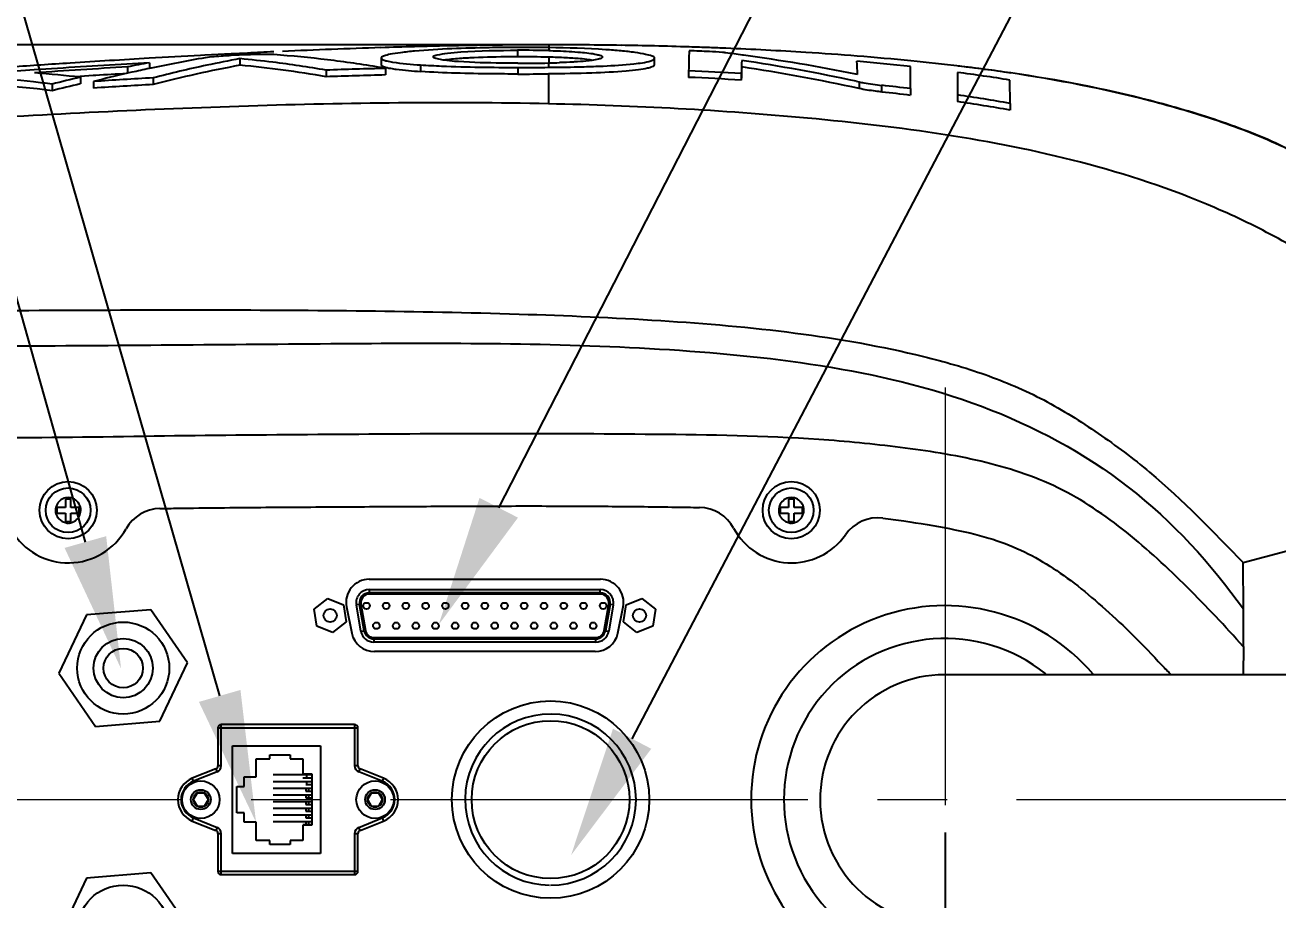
# Model space of a CAD drawing. Header units: millimetres. Extents: x 4061 to 8240, y 107 to 1541.
# Drawn here: x 6766.3 to 6823.4, y 665.3 to 705.2 of the extents above; entities that cross this region are included whole.
import ezdxf
from ezdxf import colors
from ezdxf.entities.mleader import LeaderData, LeaderLine
from ezdxf.math import Vec2, Vec3

# ---------------------------------------------------------------- set-up
doc = ezdxf.new("R2010")
doc.units = ezdxf.units.MM
doc.linetypes.add('CENTER2', pattern=[28.575, 19.05, -3.175, 3.175, -3.175])
doc.layers.add('中心线层', color=7, linetype='CENTER2', lineweight=0)
doc.layers.add('轮廓实线层', color=7, linetype='Continuous', lineweight=30)
doc.styles.add('思源黑', font='SourceHanSansCN-Normal.ttf')
doc.dimstyles.new('尺寸标注_3_10比例', dxfattribs={"dimtxt": 7, "dimasz": 6, "dimexe": 2, "dimexo": 1.5, "dimgap": 1, "dimtad": 1, "dimdec": 1, "dimlfac": 3.333333, "dimdsep": 46, "dimtxsty": '思源黑', "dimcen": 0.09, "dimadec": 0, "dimazin": 0, "dimtp": 0.01, "dimtm": 0.01, "dimtfac": 1, "dimtdec": 1, "dimtofl": 0, "dimtmove": 0, "dimatfit": 3, "dimfxl": 0, "dimtolj": 1, "dimarcsym": 0})

# ---------------------------------------------------------------- blocks, each defined once
blk = doc.blocks.new('*D1403')
at = {"layer": 'Defpoints', "color": 0}
for p in [(6673.255, 669.869), (6808.255, 669.869), (6808.255, 583.463)]:
    blk.add_point(p, dxfattribs=at)
at = {"layer": '轮廓实线层', "color": 0, "lineweight": -2}
for p, q in [((6673.255, 668.369), (6673.255, 581.463)), ((6808.255, 668.369), (6808.255, 581.463)), ((6679.255, 583.463), (6802.255, 583.463))]:
    blk.add_line(p, q, dxfattribs=at)
at = {"layer": '轮廓实线层', "color": 0}
for points in [[(6679.255, 584.463), (6679.255, 582.463), (6673.255, 583.463)], [(6802.255, 582.463), (6802.255, 584.463), (6808.255, 583.463)]]:
    blk.add_solid(points, dxfattribs=at)
at = {"layer": '轮廓实线层', "color": 0, "insert": (6740.755, 588.089), "char_height": 7, "attachment_point": 5, "style": '思源黑'}
blk.add_mtext('\\A1;450', dxfattribs=at)
blk = doc.blocks.new('*D1406')
at = {"layer": 'Defpoints', "color": 0}
for p in [(6808.255, 669.869), (6973.255, 669.869), (6973.255, 583.587)]:
    blk.add_point(p, dxfattribs=at)
at = {"layer": '轮廓实线层', "color": 0, "lineweight": -2}
for p, q in [((6808.255, 668.369), (6808.255, 581.587)), ((6973.255, 668.369), (6973.255, 581.587)), ((6814.255, 583.587), (6967.255, 583.587))]:
    blk.add_line(p, q, dxfattribs=at)
at = {"layer": '轮廓实线层', "color": 0}
for points in [[(6814.255, 584.587), (6814.255, 582.587), (6808.255, 583.587)], [(6967.255, 582.587), (6967.255, 584.587), (6973.255, 583.587)]]:
    blk.add_solid(points, dxfattribs=at)
at = {"layer": '轮廓实线层', "color": 0, "insert": (6890.755, 588.213), "char_height": 7, "attachment_point": 5, "style": '思源黑'}
blk.add_mtext('\\A1;\\A1;750', dxfattribs=at)
blk = doc.blocks.new('*D1413')
at = {"layer": 'Defpoints', "color": 0}
for p in [(6790.176, 704.306), (6595.76, 635.432), (6790.175, 635.432)]:
    blk.add_point(p, dxfattribs=at)
at = {"layer": '轮廓实线层', "color": 0, "lineweight": -2}
for p, q in [((6788.676, 704.306), (6593.76, 704.306)), ((6595.76, 698.306), (6595.76, 641.432)), ((6788.675, 635.432), (6593.76, 635.432))]:
    blk.add_line(p, q, dxfattribs=at)
at = {"layer": '轮廓实线层', "color": 0}
for points in [[(6596.76, 698.306), (6594.76, 698.306), (6595.76, 704.306)], [(6594.76, 641.432), (6596.76, 641.432), (6595.76, 635.432)]]:
    blk.add_solid(points, dxfattribs=at)
at = {"layer": '轮廓实线层', "color": 0, "insert": (6591.133, 669.869), "char_height": 7, "attachment_point": 5, "rotation": 90, "style": '思源黑'}
blk.add_mtext('\\A1;229.6', dxfattribs=at)

msp = doc.modelspace()

# ---------------------------------------------------------------- linework, layer by layer
for p, q in [((6774.483, 703.828), (6774.287, 703.818)), ((6775.681, 703.889), (6774.483, 703.828)), ((6776.427, 703.926), (6775.681, 703.889)), ((6776.432, 703.845), (6775.686, 703.809)), ((6788.747, 704.298), (6788.629, 704.297)), ((6788.752, 704.053), (6788.752, 703.753)), ((6790.176, 704.306), (6790.023, 704.305)), ((6790.174, 704.175), (6790.173, 704.038)), ((6790.176, 704.303), (6790.175, 704.175)), ((6799.055, 703.829), (6799.013, 703.835)), ((6771.946, 703.485), (6770.922, 703.426)), ((6770.948, 703.294), (6770.948, 702.993)), ((6772.001, 703.234), (6771.94, 703.221)), ((6771.946, 703.485), (6771.946, 703.217)), ((6772.022, 703.239), (6772.001, 703.234)), ((6776.078, 703.67), (6776.078, 703.369)), ((6782.509, 703.264), (6782.463, 703.272)), ((6782.73, 703.227), (6782.509, 703.264)), ((6782.53, 703.703), (6782.528, 703.691)), ((6782.528, 703.691), (6782.528, 703.39)), ((6782.53, 703.707), (6782.53, 703.703)), ((6782.53, 703.402), (6782.531, 703.406)), ((6784.324, 703.384), (6784.324, 703.083)), ((6784.907, 703.743), (6784.909, 703.755)), ((6788.763, 703.271), (6788.763, 702.97)), ((6790.171, 703.737), (6790.167, 703.275)), ((6792.62, 703.751), (6792.623, 703.737)), ((6792.638, 703.334), (6792.662, 703.335)), ((6794.998, 703.686), (6794.998, 703.695)), ((6794.998, 703.385), (6795, 703.695)), ((6794.998, 703.394), (6794.998, 703.385)), ((6806.686, 702.302), (6806.674, 703.305)), ((6766.693, 703.155), (6765.686, 703.085)), ((6766.727, 703.019), (6766.702, 703.021)), ((6768.794, 702.859), (6768.576, 702.845)), ((6769.384, 702.897), (6768.794, 702.859)), ((6768.797, 702.821), (6768.797, 702.519)), ((6769.502, 702.904), (6769.384, 702.897)), ((6771.015, 703.018), (6770.947, 703.002)), ((6771.15, 703.048), (6771.015, 703.018)), ((6772.115, 702.792), (6772.115, 702.491)), ((6780.016, 703.146), (6780.016, 702.845)), ((6782.73, 703.227), (6782.73, 702.926)), ((6790.165, 702.974), (6790.159, 701.61)), ((6796.556, 703.12), (6796.556, 702.818)), ((6798.959, 702.992), (6798.959, 702.69)), ((6804.266, 702.946), (6804.179, 702.964)), ((6808.821, 703.045), (6808.821, 701.711)), ((6811.225, 701.627), (6811.212, 702.695)), ((6767.509, 702.508), (6767.509, 702.206)), ((6769.402, 702.629), (6769.402, 702.327)), ((6804.202, 702.639), (6804.335, 702.61)), ((6804.335, 702.61), (6804.335, 702.307)), ((6805.376, 702.15), (6805.376, 702.453)), ((6806.686, 702.302), (6806.686, 701.998)), ((6811.225, 701.627), (6811.225, 701.321)), ((6834.178, 683.969), (6821.868, 680.669)), ((6768.113, 683.579), (6768.113, 683.196)), ((6768.368, 683.579), (6768.113, 683.579)), ((6768.368, 683.196), (6768.368, 683.579)), ((6801.113, 683.579), (6801.113, 683.196)), ((6801.368, 683.579), (6801.113, 683.579)), ((6801.368, 683.196), (6801.368, 683.579)), ((6767.73, 683.196), (6767.73, 682.941)), ((6768.113, 683.196), (6767.73, 683.196)), ((6767.73, 682.941), (6768.113, 682.941)), ((6768.113, 682.941), (6768.113, 682.559)), ((6768.75, 683.196), (6768.368, 683.196)), ((6768.368, 682.559), (6768.368, 682.941)), ((6768.368, 682.941), (6768.75, 682.941)), ((6768.75, 682.941), (6768.75, 683.196)), ((6800.73, 683.196), (6800.73, 682.941)), ((6801.113, 683.196), (6800.73, 683.196)), ((6800.73, 682.941), (6801.113, 682.941)), ((6801.113, 682.941), (6801.113, 682.559)), ((6801.75, 683.196), (6801.368, 683.196)), ((6801.368, 682.559), (6801.368, 682.941)), ((6801.368, 682.941), (6801.75, 682.941)), ((6801.75, 682.941), (6801.75, 683.196)), ((6768.113, 682.559), (6768.368, 682.559)), ((6801.113, 682.559), (6801.368, 682.559)), ((6821.869, 678.569), (6821.868, 680.669)), ((6781.974, 679.919), (6792.537, 679.919)), ((6781.984, 679.454), (6781.984, 679.304)), ((6781.984, 679.454), (6792.526, 679.454)), ((6792.526, 679.304), (6781.984, 679.304)), ((6792.526, 679.244), (6781.984, 679.244)), ((6792.526, 679.304), (6792.526, 679.454)), ((6779.474, 678.557), (6780.087, 679.041)), ((6780.087, 679.041), (6780.811, 678.752)), ((6780.811, 678.752), (6780.924, 677.98)), ((6780.944, 678.662), (6781.186, 677.462)), ((6781.541, 678.776), (6781.393, 678.75)), ((6781.603, 677.55), (6781.393, 678.75)), ((6781.751, 677.576), (6781.541, 678.776)), ((6781.6, 678.787), (6781.81, 677.587)), ((6792.7, 677.587), (6792.91, 678.787)), ((6792.969, 678.776), (6792.759, 677.576)), ((6793.117, 678.75), (6792.907, 677.55)), ((6793.117, 678.75), (6792.969, 678.776)), ((6793.324, 677.462), (6793.566, 678.662)), ((6793.586, 677.98), (6793.699, 678.752)), ((6793.699, 678.752), (6794.423, 679.041)), ((6794.423, 679.041), (6795.036, 678.557)), ((6769.082, 678.292), (6767.82, 675.631)), ((6772.016, 678.529), (6769.082, 678.292)), ((6773.69, 676.107), (6772.016, 678.529)), ((6779.587, 677.786), (6779.474, 678.557)), ((6795.036, 678.557), (6794.923, 677.786)), ((6821.869, 676.848), (6821.869, 678.569)), ((6780.311, 677.497), (6779.587, 677.786)), ((6780.924, 677.98), (6780.311, 677.497)), ((6781.603, 677.55), (6781.751, 677.576)), ((6792.759, 677.576), (6792.907, 677.55)), ((6794.199, 677.497), (6793.586, 677.98)), ((6794.923, 677.786), (6794.199, 677.497)), ((6782.194, 677.264), (6792.316, 677.264)), ((6782.194, 677.204), (6782.194, 677.054)), ((6782.194, 677.204), (6792.316, 677.204)), ((6792.316, 677.054), (6782.194, 677.054)), ((6792.316, 677.054), (6792.316, 677.204)), ((6792.295, 676.619), (6782.215, 676.619)), ((6821.869, 676.848), (6821.868, 675.569)), ((6772.428, 673.446), (6773.69, 676.107)), ((6767.82, 675.631), (6769.494, 673.208)), ((6983.755, 675.569), (6808.255, 675.569)), ((6769.494, 673.208), (6772.428, 673.446)), ((6775.075, 673.139), (6775.075, 671.411)), ((6775.075, 673.139), (6781.465, 673.139)), ((6775.225, 671.411), (6775.225, 673.289)), ((6781.315, 673.289), (6775.225, 673.289)), ((6781.315, 673.289), (6781.315, 671.411)), ((6781.465, 671.411), (6781.465, 673.139)), ((6775.735, 667.409), (6775.735, 672.329)), ((6775.735, 672.329), (6779.755, 672.329)), ((6777.445, 671.729), (6777.445, 671.909)), ((6777.445, 671.909), (6778.375, 671.909)), ((6778.375, 671.909), (6778.375, 671.729)), ((6779.755, 672.329), (6779.755, 667.409)), ((6774.98, 671.272), (6773.907, 670.844)), ((6774.98, 671.272), (6775.036, 671.133)), ((6775.225, 671.411), (6775.075, 671.411)), ((6776.815, 670.904), (6776.815, 671.729)), ((6776.815, 671.729), (6777.445, 671.729)), ((6778.375, 671.729), (6778.945, 671.729)), ((6778.945, 671.729), (6778.945, 671.039)), ((6781.465, 671.411), (6781.315, 671.411)), ((6781.504, 671.133), (6781.56, 671.272)), ((6782.633, 670.844), (6781.56, 671.272)), ((6773.962, 670.705), (6773.907, 670.844)), ((6775.036, 671.133), (6773.962, 670.705)), ((6776.275, 670.469), (6776.275, 670.904)), ((6776.275, 670.904), (6776.815, 670.904)), ((6777.6, 671.009), (6779.365, 671.009)), ((6777.6, 670.703), (6779.365, 670.703)), ((6778.945, 671.039), (6779.365, 671.039)), ((6778.945, 670.871), (6779.365, 670.871)), ((6779.125, 671.009), (6779.125, 670.871)), ((6779.125, 670.703), (6779.125, 670.565)), ((6779.365, 671.039), (6779.365, 668.699)), ((6782.578, 670.705), (6781.504, 671.133)), ((6782.633, 670.844), (6782.578, 670.705)), ((6774.122, 670.169), (6773.949, 669.869)), ((6774.468, 670.169), (6774.122, 670.169)), ((6774.641, 669.869), (6774.468, 670.169)), ((6775.945, 669.269), (6775.945, 670.469)), ((6775.945, 670.469), (6776.275, 670.469)), ((6777.6, 670.397), (6779.365, 670.397)), ((6777.6, 670.091), (6779.365, 670.091)), ((6779.085, 670.565), (6779.365, 670.565)), ((6779.085, 670.397), (6779.085, 670.259)), ((6779.085, 670.259), (6779.365, 670.259)), ((6779.085, 670.091), (6779.085, 669.953)), ((6779.221, 670.259), (6779.221, 670.397)), ((6779.221, 669.953), (6779.221, 670.091)), ((6782.072, 670.169), (6781.899, 669.869)), ((6782.418, 670.169), (6782.072, 670.169)), ((6782.591, 669.869), (6782.418, 670.169)), ((6773.949, 669.869), (6774.122, 669.569)), ((6774.122, 669.569), (6774.468, 669.569)), ((6774.468, 669.569), (6774.641, 669.869)), ((6777.6, 669.785), (6779.365, 669.785)), ((6779.085, 669.953), (6779.365, 669.953)), ((6779.085, 669.785), (6779.085, 669.647)), ((6779.085, 669.647), (6779.365, 669.647)), ((6779.221, 669.647), (6779.221, 669.785)), ((6781.899, 669.869), (6782.072, 669.569)), ((6782.072, 669.569), (6782.418, 669.569)), ((6782.418, 669.569), (6782.591, 669.869)), ((6773.907, 668.893), (6773.962, 669.033)), ((6773.962, 669.033), (6775.036, 668.605)), ((6776.275, 669.269), (6775.945, 669.269)), ((6776.275, 668.834), (6776.275, 669.269)), ((6777.6, 669.479), (6779.365, 669.479)), ((6777.6, 669.173), (6779.365, 669.173)), ((6779.085, 669.479), (6779.085, 669.341)), ((6779.085, 669.341), (6779.365, 669.341)), ((6779.085, 669.173), (6779.085, 669.035)), ((6779.085, 669.035), (6779.365, 669.035)), ((6779.221, 669.341), (6779.221, 669.479)), ((6779.221, 669.035), (6779.221, 669.173)), ((6781.504, 668.605), (6782.578, 669.033)), ((6782.578, 669.033), (6782.633, 668.893)), ((6773.907, 668.893), (6774.98, 668.466)), ((6775.036, 668.605), (6774.98, 668.466)), ((6776.815, 668.834), (6776.275, 668.834)), ((6776.815, 668.009), (6776.815, 668.834)), ((6777.6, 668.867), (6779.365, 668.867)), ((6778.945, 668.729), (6779.365, 668.729)), ((6778.945, 668.699), (6778.945, 668.009)), ((6779.365, 668.699), (6778.945, 668.699)), ((6779.085, 668.867), (6779.085, 668.729)), ((6779.221, 668.729), (6779.221, 668.867)), ((6781.56, 668.466), (6781.504, 668.605)), ((6781.56, 668.466), (6782.633, 668.893)), ((6775.075, 668.326), (6775.075, 666.599)), ((6775.075, 668.326), (6775.225, 668.326)), ((6775.225, 666.449), (6775.225, 668.326)), ((6777.445, 668.009), (6776.815, 668.009)), ((6777.445, 667.829), (6777.445, 668.009)), ((6778.375, 667.829), (6777.445, 667.829)), ((6778.375, 668.009), (6778.375, 667.829)), ((6778.945, 668.009), (6778.375, 668.009)), ((6781.315, 668.326), (6781.315, 666.449)), ((6781.315, 668.326), (6781.465, 668.326)), ((6781.465, 666.599), (6781.465, 668.326)), ((6779.755, 667.409), (6775.735, 667.409)), ((6769.082, 666.292), (6767.82, 663.631)), ((6772.016, 666.529), (6769.082, 666.292)), ((6773.69, 664.107), (6772.016, 666.529)), ((6775.075, 666.599), (6781.465, 666.599)), ((6775.225, 666.449), (6781.315, 666.449))]:
    msp.add_line(p, q)
for centre, radius in [((6768.24, 683.069), 1.305), ((6801.24, 683.069), 1.305), ((6768.24, 683.069), 1.02), ((6801.24, 683.069), 1.02), ((6781.855, 678.704), 0.15), ((6782.755, 678.704), 0.15), ((6783.655, 678.704), 0.15), ((6784.555, 678.704), 0.15), ((6785.455, 678.704), 0.15), ((6786.355, 678.704), 0.15), ((6787.255, 678.704), 0.15), ((6788.155, 678.704), 0.15), ((6789.055, 678.704), 0.15), ((6789.955, 678.704), 0.15), ((6790.855, 678.704), 0.15), ((6791.755, 678.704), 0.15), ((6792.655, 678.704), 0.15), ((6780.199, 678.269), 0.3), ((6794.311, 678.269), 0.3), ((6770.755, 675.869), 2.1), ((6782.305, 677.804), 0.15), ((6783.205, 677.804), 0.15), ((6784.105, 677.804), 0.15), ((6785.005, 677.804), 0.15), ((6785.905, 677.804), 0.15), ((6786.805, 677.804), 0.15), ((6787.705, 677.804), 0.15), ((6788.605, 677.804), 0.15), ((6789.505, 677.804), 0.15), ((6790.405, 677.804), 0.15), ((6791.305, 677.804), 0.15), ((6792.205, 677.804), 0.15), ((6770.755, 675.869), 1.35), ((6770.755, 675.869), 0.9), ((6790.255, 669.869), 4.5), ((6790.255, 669.869), 3.6), ((6790.255, 669.869), 3.6), ((6790.255, 669.869), 3.6), ((6774.295, 669.869), 0.855), ((6782.245, 669.869), 0.855), ((6774.295, 669.869), 0.45), ((6774.295, 669.869), 0.346), ((6782.245, 669.869), 0.45), ((6782.245, 669.869), 0.346), ((6770.755, 663.869), 2.1)]:
    msp.add_circle(centre, radius)
for centre, radius, start, end in [((6799.759, 223.565), 480.928, 93.03605, 93.31653), ((6796.748, 283.427), 420.99, 92.60356, 92.76677), ((6773.291, 647.576), 56.448, 83.1001, 85.591), ((6793.49, 358.095), 346.251, 91.81673, 92.56109), ((6791.883, 406.586), 297.733, 91.50818, 91.80343), ((6790.936, 445.02), 259.288, 90.50976, 91.52254), ((6790.621, 474.001), 230.305, 90.14868, 90.46627), ((6789.013, 619.67), 84.513, 89.21303, 90.17828), ((6788.9, 652.203), 51.85, 88.5934, 90.1634), ((6790.283, 494.43), 209.872, 89.12863, 90.02922), ((6790.517, 511.372), 192.929, 88.66707, 89.12158), ((6790.729, 520.51), 183.788, 88.17464, 88.66685), ((6884.18, 701.557), 87.638, 178.3822, 178.97835), ((6790.19, 536.082), 168.071, 87.5072, 87.82227), ((6790.899, 525.959), 178.337, 87.87648, 88.17343), ((6791.023, 529.3), 174.994, 87.63038, 87.8763), ((6787.066, 616.379), 88.268, 82.22085, 82.72115), ((6791.448, 538.778), 165.506, 86.3768, 87.64181), ((6787.882, 622.089), 82.5, 78.60645, 82.21644), ((6792.686, 558.473), 145.772, 85.45014, 86.37343), ((6804.734, 142.995), 561.652, 93.71603, 93.98837), ((6799.328, 226.225), 478.045, 93.40659, 93.91451), ((6799.275, 230.301), 473.841, 93.42721, 93.94166), ((6801.928, 186.414), 518.142, 93.31835, 93.71759), ((6784.103, 637.33), 67.263, 100.41232, 101.27803), ((6785.486, 639.323), 65.318, 99.69161, 101.89516), ((6786.992, 645.071), 59.608, 102.03311, 104.45242), ((6786.99, 644.801), 59.576, 100.55417, 104.45825), ((6786.979, 645.054), 59.621, 100.53558, 102.01778), ((6771.267, 652.383), 51.512, 82.9564, 84.642), ((6771.282, 652.338), 51.256, 80.189, 84.6316), ((6771.3, 652.751), 51.143, 80.188, 82.9426), ((6773.413, 648.765), 55.254, 80.5724, 83.077), ((6786.28, 697.463), 6.204, 96.7578, 98.2686), ((6788.899, 651.945), 51.808, 88.5938, 90.163), ((6788.998, 754.404), 50.943, 269.7334, 271.3163), ((6789.061, 835.134), 131.863, 269.87037, 270.48047), ((6789.5, 790.325), 87.053, 270.43909, 271.31043), ((6789.19, 747.626), 44.163, 271.2684, 271.9122), ((6789.37, 672.405), 31.343, 87.106, 88.535), ((6875.565, 700.609), 76.643, 177.76898, 178.21809), ((6875.726, 700.304), 76.804, 177.77109, 178.21966), ((6786.677, 621.443), 83.066, 77.82042, 81.48273), ((6786.714, 621.475), 82.73, 77.70275, 81.47392), ((6793.687, 585.486), 118.533, 83.71012, 84.89555), ((6758.091, 700.757), 46.227, 2.7137, 3.4617), ((6794.07, 575.68), 128.51, 84.35983, 85.45662), ((6795.9, 594.236), 109.864, 83.1878, 84.35867), ((6798.298, 613.643), 90.309, 81.7473, 83.28555), ((6798.563, 616.221), 87.718, 81.67864, 83.21102), ((6759.725, 638.932), 64.051, 83.78731, 87.90847), ((6762.263, 645.523), 57.669, 83.49501, 85.56034), ((6784.454, 635.621), 69, 103.11586, 104.21584), ((6785.472, 639.531), 65.112, 102.8901, 104.28877), ((6796.377, 277.524), 425.96, 93.26517, 93.63085), ((6797.942, 251.827), 451.973, 93.42892, 93.60763), ((6785.268, 640.408), 64.211, 101.98015, 102.70156), ((6789.626, 427.449), 275.864, 91.43248, 91.99635), ((6789.627, 427.373), 275.639, 91.43383, 91.99816), ((6789.063, 834.808), 131.838, 269.86984, 270.47892), ((6789.549, 548.28), 154.998, 86.51948, 87.40918), ((6789.551, 548.348), 154.629, 86.51195, 87.40379), ((6797.724, 618.872), 84.901, 80.85858, 82.49002), ((6759.754, 639.206), 63.476, 82.98203, 87.91545), ((6760.035, 642.176), 60.793, 82.93767, 83.7467), ((6784.456, 635.366), 68.955, 103.12652, 104.22727), ((6796.39, 277.293), 425.89, 93.2675, 93.63323), ((6794.061, 598.781), 104.288, 83.04664, 83.77139), ((6794.088, 599.032), 103.733, 83.02433, 83.75298), ((6797.723, 625.676), 77.142, 79.91942, 81.72867), ((6797.784, 626.068), 76.444, 79.87295, 81.69892), ((6768.239, 683.071), 0.574, 115.1467, 129.0356), ((6768.239, 683.063), 0.583, 67.9495, 76.1017), ((6768.239, 683.068), 0.578, 6.5397, 37.1117), ((6801.239, 683.071), 0.574, 115.1467, 129.0356), ((6801.239, 683.063), 0.583, 67.9495, 76.1017), ((6801.239, 683.068), 0.578, 6.5397, 37.1117), ((6768.257, 683.074), 0.594, 214.9713, 221.6162), ((6772.455, 681.35), 1.8, 90.8263, 150.9709), ((6797.024, 681.396), 1.8, 28.2591, 88.9103), ((6801.257, 683.074), 0.594, 214.9713, 221.6162), ((6805.189, 680.924), 1.8, 82.8744, 145.1149), ((6768.252, 683.669), 3, 210.4772, 331.2022), ((6801.252, 683.669), 3, 208.2591, 325.1149), ((6781.974, 678.869), 1.05, 90, 191.385), ((6792.537, 678.869), 1.05, 348.615, 90), ((6781.984, 678.854), 0.6, 90, 189.9262), ((6781.984, 678.854), 0.45, 89.9999, 189.9263), ((6781.984, 678.854), 0.39, 89.9997, 189.9265), ((6792.526, 678.854), 0.6, 350.0738, 90), ((6792.526, 678.854), 0.45, 350.0737, 90.0001), ((6792.526, 678.854), 0.39, 350.0735, 90.0003), ((6808.255, 669.869), 8.85, 40.2398, 319.7551), ((6782.194, 677.654), 0.6, 189.9262, 270), ((6782.194, 677.654), 0.45, 189.9262, 270.0001), ((6782.194, 677.654), 0.39, 189.9261, 270.0002), ((6792.316, 677.654), 0.39, 269.9998, 350.0739), ((6792.316, 677.654), 0.45, 269.9999, 350.0738), ((6792.316, 677.654), 0.6, 270, 350.0738), ((6782.215, 677.669), 1.05, 191.385, 270), ((6792.295, 677.669), 1.05, 270, 348.615), ((6808.255, 669.869), 7.35, 51.2685, 308.6915), ((6808.255, 669.869), 5.7, 90.2254, 270.2254), ((6790.255, 669.869), 3.9, 270, 269.35), ((6775.225, 673.139), 0.15, 90, 180), ((6781.315, 673.139), 0.15, 0, 90), ((6774.925, 671.411), 0.15, 291.7118, 0), ((6774.925, 671.411), 0.3, 291.7118, 0), ((6781.615, 671.411), 0.3, 180, 248.2882), ((6781.615, 671.411), 0.15, 180, 248.2882), ((6774.295, 669.869), 1.05, 111.7118, 248.2882), ((6774.295, 669.869), 0.9, 111.7118, 248.2882), ((6782.245, 669.869), 0.9, 291.7118, 68.2882), ((6782.245, 669.869), 1.05, 291.7118, 68.2882), ((6774.925, 668.326), 0.15, 0, 68.2882), ((6774.925, 668.326), 0.3, 0, 68.2882), ((6781.615, 668.326), 0.3, 111.7118, 180), ((6781.615, 668.326), 0.15, 111.7118, 180), ((6775.225, 666.599), 0.15, 180, 270), ((6781.315, 666.599), 0.15, 270, 0)]:
    msp.add_arc(centre, radius, start, end)
for points, knots in [([(6775.686, 703.809), (6775.564, 703.803), (6775.165, 703.778), (6774.764, 703.756), (6774.49, 703.709)], [0, 0, 0, 0, 0.303989, 1, 1, 1, 1]), ([(6777.631, 703.857), (6777.56, 703.863), (6777.16, 703.87), (6776.76, 703.86), (6776.432, 703.845)], [0, 0, 0, 0, 0.176388, 1, 1, 1, 1]), ([(6784.053, 704.014), (6783.838, 703.994), (6783.471, 703.955), (6782.976, 703.882), (6782.716, 703.817), (6782.53, 703.751), (6782.53, 703.707)], [0, 0, 0, 0, 0.411396, 0.717684, 0.914963, 1, 1, 1, 1]), ([(6788.75, 704.183), (6788.316, 704.181), (6786.749, 704.164), (6785.181, 704.114), (6784.053, 704.014)], [0, 0, 0, 0, 0.276804, 1, 1, 1, 1]), ([(6784.909, 703.755), (6784.923, 703.815), (6785.208, 703.865), (6785.39, 703.905), (6785.549, 703.924)], [0, 0, 0, 0, 0.279325, 1, 1, 1, 1]), ([(6785.549, 703.924), (6785.75, 703.948), (6786.815, 704.036), (6787.885, 704.052), (6788.752, 704.053)], [0, 0, 0, 0, 0.188941, 1, 1, 1, 1]), ([(6790.173, 704.038), (6790.308, 704.034), (6790.792, 704.019), (6791.276, 703.993), (6791.623, 703.963)], [0, 0, 0, 0, 0.278946, 1, 1, 1, 1]), ([(6793.472, 704.024), (6793.239, 704.045), (6792.141, 704.128), (6791.04, 704.162), (6790.174, 704.175)], [0, 0, 0, 0, 0.212831, 1, 1, 1, 1]), ([(6791.623, 703.963), (6791.871, 703.941), (6792.193, 703.911), (6792.509, 703.825), (6792.609, 703.78), (6792.62, 703.751)], [0, 0, 0, 0, 0.722605, 0.908998, 1, 1, 1, 1]), ([(6795, 703.695), (6795, 703.74), (6794.816, 703.812), (6794.551, 703.881), (6794.056, 703.962), (6793.687, 704.003), (6793.472, 704.024)], [0, 0, 0, 0, 0.086692, 0.284277, 0.589989, 1, 1, 1, 1]), ([(6798.249, 703.936), (6798.198, 703.943), (6797.949, 703.969), (6797.699, 703.985), (6797.5, 703.994)], [0, 0, 0, 0, 0.204786, 1, 1, 1, 1]), ([(6782.528, 703.691), (6782.528, 703.676), (6782.559, 703.639), (6782.597, 703.623), (6782.622, 703.613)], [0, 0, 0, 0, 0.361497, 1, 1, 1, 1]), ([(6782.528, 703.39), (6782.528, 703.345), (6782.722, 703.274), (6782.846, 703.248), (6782.954, 703.229)], [0, 0, 0, 0, 0.29141, 1, 1, 1, 1]), ([(6782.783, 703.565), (6782.87, 703.544), (6783.38, 703.454), (6783.896, 703.414), (6784.324, 703.384)], [0, 0, 0, 0, 0.172072, 1, 1, 1, 1]), ([(6782.954, 703.229), (6783.041, 703.213), (6783.495, 703.146), (6783.954, 703.109), (6784.324, 703.083)], [0, 0, 0, 0, 0.192052, 1, 1, 1, 1]), ([(6784.324, 703.384), (6784.644, 703.364), (6786.122, 703.29), (6787.603, 703.27), (6788.763, 703.271)], [0, 0, 0, 0, 0.216685, 1, 1, 1, 1]), ([(6785.02, 703.674), (6784.991, 703.683), (6784.951, 703.695), (6784.906, 703.727), (6784.906, 703.743)], [0, 0, 0, 0, 0.667631, 1, 1, 1, 1]), ([(6785.421, 703.598), (6785.379, 703.603), (6785.244, 703.623), (6785.11, 703.647), (6785.02, 703.674)], [0, 0, 0, 0, 0.310233, 1, 1, 1, 1]), ([(6786.059, 703.533), (6785.998, 703.538), (6785.785, 703.555), (6785.573, 703.577), (6785.421, 703.598)], [0, 0, 0, 0, 0.284332, 1, 1, 1, 1]), ([(6786.57, 703.703), (6786.471, 703.698), (6786.131, 703.679), (6785.791, 703.653), (6785.55, 703.624)], [0, 0, 0, 0, 0.290062, 1, 1, 1, 1]), ([(6788.761, 703.461), (6788.515, 703.461), (6787.615, 703.467), (6786.713, 703.489), (6786.059, 703.533)], [0, 0, 0, 0, 0.272374, 1, 1, 1, 1]), ([(6788.752, 703.753), (6788.562, 703.752), (6787.834, 703.747), (6787.107, 703.73), (6786.57, 703.703)], [0, 0, 0, 0, 0.261242, 1, 1, 1, 1]), ([(6794.998, 703.385), (6794.999, 703.347), (6794.86, 703.272), (6794.631, 703.218), (6794.215, 703.148), (6793.378, 703.065), (6792.003, 702.999), (6790.823, 702.979), (6790.165, 702.974)], [0, 0, 0, 0, 0.023399, 0.075609, 0.15901, 0.274386, 0.596162, 1, 1, 1, 1]), ([(6791.487, 703.527), (6791.424, 703.523), (6791.15, 703.506), (6790.875, 703.495), (6790.664, 703.488)], [0, 0, 0, 0, 0.229801, 1, 1, 1, 1]), ([(6792.133, 703.592), (6792.087, 703.586), (6791.872, 703.559), (6791.656, 703.539), (6791.487, 703.527)], [0, 0, 0, 0, 0.214077, 1, 1, 1, 1]), ([(6791.491, 703.296), (6791.591, 703.298), (6791.974, 703.308), (6792.356, 703.321), (6792.638, 703.334)], [0, 0, 0, 0, 0.262372, 1, 1, 1, 1]), ([(6792.119, 703.606), (6792.082, 703.611), (6791.91, 703.635), (6791.738, 703.652), (6791.602, 703.664)], [0, 0, 0, 0, 0.215891, 1, 1, 1, 1]), ([(6792.518, 703.668), (6792.494, 703.661), (6792.368, 703.627), (6792.238, 703.607), (6792.133, 703.592)], [0, 0, 0, 0, 0.188749, 1, 1, 1, 1]), ([(6792.625, 703.736), (6792.625, 703.722), (6792.584, 703.689), (6792.545, 703.677), (6792.518, 703.668)], [0, 0, 0, 0, 0.33895, 1, 1, 1, 1]), ([(6792.662, 703.335), (6793.128, 703.357), (6793.851, 703.407), (6794.581, 703.493), (6794.829, 703.574)], [0, 0, 0, 0, 0.640947, 1, 1, 1, 1]), ([(6794.829, 703.574), (6794.854, 703.582), (6794.913, 703.604), (6794.999, 703.643), (6794.998, 703.686)], [0, 0, 0, 0, 0.378549, 1, 1, 1, 1]), ([(6788.763, 702.97), (6788.359, 702.969), (6786.878, 702.977), (6785.397, 703.014), (6784.324, 703.083)], [0, 0, 0, 0, 0.273225, 1, 1, 1, 1]), ([(6833.743, 691.625), (6833.459, 692.083), (6832.826, 692.963), (6831.66, 694.093), (6830.407, 695.116), (6828.734, 696.479), (6826.547, 698.061), (6823.748, 699.706), (6820.717, 700.868), (6816.578, 702.087), (6813.392, 702.702), (6811.258, 703.016)], [0, 0, 0, 0, 0.062489, 0.124984, 0.187513, 0.250026, 0.37504, 0.500016, 0.625005, 0.75003, 1, 1, 1, 1]), ([(6833.763, 691.637), (6833.48, 692.096), (6832.846, 692.977), (6831.679, 694.107), (6830.424, 695.129), (6828.748, 696.489), (6826.56, 698.07), (6823.761, 699.72), (6820.727, 700.88), (6816.585, 702.096), (6813.396, 702.707), (6811.261, 703.017)], [0, 0, 0, 0, 0.062494, 0.124978, 0.187501, 0.24999, 0.37501, 0.50001, 0.625014, 0.750028, 1, 1, 1, 1]), ([(6804.335, 702.61), (6804.405, 702.595), (6804.75, 702.53), (6805.099, 702.483), (6805.376, 702.453)], [0, 0, 0, 0, 0.205447, 1, 1, 1, 1]), ([(6805.376, 702.15), (6805.277, 702.161), (6804.929, 702.203), (6804.581, 702.253), (6804.335, 702.307)], [0, 0, 0, 0, 0.282196, 1, 1, 1, 1]), ([(6790.159, 701.609), (6785.595, 701.708), (6776.468, 701.593), (6758.277, 700.677), (6735.68, 698.71), (6713.224, 696.083), (6695.424, 693.567), (6686.583, 692.164), (6682.202, 691.32)], [0, 0, 0, 0, 0.126144, 0.252084, 0.503226, 0.752735, 0.876718, 1, 1, 1, 1]), ([(6834.176, 683.97), (6833.267, 685.875), (6831.692, 688.676), (6828.836, 691.862), (6826.262, 693.827), (6823.493, 695.507), (6819.607, 697.389), (6812.509, 699.716), (6802.247, 701.098), (6794.107, 701.525), (6790.159, 701.609)], [0, 0, 0, 0, 0.126246, 0.190238, 0.254559, 0.319117, 0.383726, 0.512408, 0.763865, 1, 1, 1, 1]), ([(6715.574, 691.329), (6720.439, 691.454), (6730.196, 691.682), (6744.983, 691.954), (6759.868, 692.154), (6774.526, 692.243), (6786.315, 692.149), (6795.185, 691.772), (6801.36, 691.251), (6806.311, 690.389), (6810.097, 689.315), (6812.798, 688.17), (6815.272, 686.602), (6818.434, 684.248), (6820.487, 682.093), (6821.87, 680.668)], [0, 0, 0, 0, 0.133338, 0.267431, 0.405221, 0.541209, 0.669074, 0.728182, 0.78445, 0.838775, 0.865535, 0.892153, 0.918811, 0.94559, 1, 1, 1, 1]), ([(6765.235, 690.57), (6770.395, 690.577), (6780.387, 690.701), (6792.861, 690.715), (6802.656, 689.827), (6810.049, 688.126), (6816.885, 684.473), (6820.39, 680.644), (6821.869, 678.569)], [0, 0, 0, 0, 0.256969, 0.497728, 0.620545, 0.746146, 0.873124, 1, 1, 1, 1]), ([(6821.868, 676.848), (6821.044, 677.78), (6819.328, 679.585), (6816.601, 682.132), (6813.49, 684.256), (6809.9, 685.4), (6806.213, 685.971), (6801.256, 686.451), (6795.03, 686.54), (6787.566, 686.577), (6780.099, 686.523), (6772.634, 686.468), (6767.657, 686.369), (6765.168, 686.369)], [0, 0, 0, 0, 0.062515, 0.125011, 0.187431, 0.249817, 0.312323, 0.374835, 0.499859, 0.624894, 0.74993, 0.874964, 1, 1, 1, 1]), ([(6772.429, 683.15), (6772.703, 683.154), (6774.24, 683.176), (6776.983, 683.204), (6780.625, 683.226), (6784.119, 683.246), (6787.44, 683.264), (6790.59, 683.266), (6793.591, 683.247), (6795.733, 683.22), (6796.872, 683.199), (6797.058, 683.196)], [0, 0, 0, 0, 0.033338, 0.187071, 0.334648, 0.475794, 0.610393, 0.738339, 0.860243, 0.977178, 1, 1, 1, 1]), ([(6805.413, 682.71), (6805.735, 682.669), (6806.766, 682.531), (6808.466, 682.252), (6810.26, 681.839), (6811.703, 681.295), (6813.022, 680.565), (6814.307, 679.646), (6815.586, 678.559), (6816.853, 677.363), (6817.85, 676.325), (6818.428, 675.715), (6818.563, 675.57)], [0, 0, 0, 0, 0.058462, 0.187334, 0.309184, 0.423881, 0.533319, 0.63993, 0.74609, 0.85221, 0.964994, 1, 1, 1, 1]), ([(6768.164, 682.491), (6768.177, 682.488), (6768.202, 682.484), (6768.228, 682.488), (6768.24, 682.492)], [0, 0, 0, 0, 0.507427, 1, 1, 1, 1]), ([(6768.24, 682.492), (6768.252, 682.488), (6768.277, 682.484), (6768.302, 682.488), (6768.314, 682.491)], [0, 0, 0, 0, 0.493074, 1, 1, 1, 1]), ([(6768.471, 682.546), (6768.485, 682.552), (6768.514, 682.563), (6768.542, 682.578), (6768.555, 682.586)], [0, 0, 0, 0, 0.502353, 1, 1, 1, 1]), ([(6768.555, 682.586), (6768.565, 682.592), (6768.586, 682.605), (6768.605, 682.62), (6768.614, 682.628)], [0, 0, 0, 0, 0.497104, 1, 1, 1, 1]), ([(6801.164, 682.491), (6801.177, 682.488), (6801.202, 682.484), (6801.228, 682.488), (6801.24, 682.492)], [0, 0, 0, 0, 0.507427, 1, 1, 1, 1]), ([(6801.24, 682.492), (6801.252, 682.488), (6801.277, 682.484), (6801.302, 682.488), (6801.314, 682.491)], [0, 0, 0, 0, 0.493074, 1, 1, 1, 1]), ([(6801.471, 682.546), (6801.485, 682.552), (6801.514, 682.563), (6801.542, 682.578), (6801.555, 682.586)], [0, 0, 0, 0, 0.502353, 1, 1, 1, 1]), ([(6801.555, 682.586), (6801.565, 682.592), (6801.586, 682.605), (6801.605, 682.62), (6801.614, 682.628)], [0, 0, 0, 0, 0.497104, 1, 1, 1, 1])]:
    msp.add_open_spline(points, degree=3, knots=knots)
for points in [[(6782.622, 703.613), (6782.674, 703.592), (6782.729, 703.578), (6782.783, 703.565)], [(6791.602, 703.664), (6791.386, 703.682), (6791.169, 703.696), (6790.952, 703.707)], [(6767.877, 683.517), (6767.727, 683.395), (6767.639, 683.166), (6767.671, 682.975)], [(6768.24, 683.646), (6768.156, 683.646), (6768.071, 683.626), (6767.995, 683.591)], [(6768.379, 683.629), (6768.334, 683.64), (6768.287, 683.646), (6768.24, 683.646)], [(6768.7, 683.417), (6768.639, 683.498), (6768.552, 683.565), (6768.458, 683.603)], [(6800.877, 683.517), (6800.727, 683.395), (6800.639, 683.166), (6800.671, 682.975)], [(6801.24, 683.646), (6801.156, 683.646), (6801.071, 683.626), (6800.995, 683.591)], [(6801.379, 683.629), (6801.334, 683.64), (6801.287, 683.646), (6801.24, 683.646)], [(6801.7, 683.417), (6801.639, 683.498), (6801.552, 683.565), (6801.458, 683.603)], [(6767.671, 682.975), (6767.685, 682.889), (6767.721, 682.805), (6767.771, 682.733)], [(6767.813, 682.679), (6767.902, 682.58), (6768.035, 682.521), (6768.164, 682.491)], [(6768.614, 682.628), (6768.753, 682.745), (6768.834, 682.954), (6768.813, 683.134)], [(6800.671, 682.975), (6800.685, 682.889), (6800.721, 682.805), (6800.771, 682.733)], [(6800.813, 682.679), (6800.902, 682.58), (6801.035, 682.521), (6801.164, 682.491)], [(6801.614, 682.628), (6801.753, 682.745), (6801.834, 682.954), (6801.813, 683.134)], [(6768.314, 682.491), (6768.368, 682.503), (6768.419, 682.526), (6768.471, 682.546)], [(6801.314, 682.491), (6801.368, 682.503), (6801.419, 682.526), (6801.471, 682.546)]]:
    msp.add_open_spline(points, degree=3)
at = {"layer": '中心线层'}
for p, q in [((6808.255, 688.665), (6808.255, 662.123)), ((6668.649, 669.869), (7047.166, 669.869))]:
    msp.add_line(p, q, dxfattribs=at)

# ---------------------------------------------------------------- dimensions: what is measured, and where the dimension line sits
at = {"layer": '轮廓实线层'}
dim = msp.add_linear_dim(base=(6595.76, 635.432), p1=(6790.176, 704.306), p2=(6790.175, 635.432), angle=90, dimstyle='尺寸标注_3_10比例', dxfattribs=at)
dim.commit()
dim.dimension.update_dxf_attribs({"geometry": '*D1413', "text_midpoint": (6595.76, 669.869), "dimtype": 160})
dim = msp.add_linear_dim(base=(6808.255, 583.463), p1=(6673.255, 669.869), p2=(6808.255, 669.869), dimstyle='尺寸标注_3_10比例', dxfattribs=at)
dim.commit()
dim.dimension.update_dxf_attribs({"geometry": '*D1403', "text_midpoint": (6740.755, 588.089)})
dim = msp.add_linear_dim(base=(6973.255, 583.587), p1=(6808.255, 669.869), p2=(6973.255, 669.869), text='\\A1;750', dimstyle='尺寸标注_3_10比例', override={"dimtxsty": '思源黑'}, dxfattribs=at)
dim.commit()
dim.dimension.update_dxf_attribs({"geometry": '*D1406', "text_midpoint": (6890.755, 588.213)})

# ---------------------------------------------------------------- leaders
ml = msp.add_multileader_mtext('Standard')
ml.set_content('{\\C256;network port}', style='思源黑')
ml.set_leader_properties()
ml.build(insert=Vec2(0, 0))
ml.multileader.update_dxf_attribs({"text_left_attachment_type": 5, "text_right_attachment_type": 5, "dogleg_length": 1, "arrow_head_size": 6})
ctx = ml.context
ctx.base_point, ctx.char_height, ctx.arrow_head_size, ctx.plane_origin = Vec3(6690.459, 754.948), 7, 6, Vec3(6776.815, 668.834)
ctx.left_attachment, ctx.right_attachment, ctx.text_align_type = 5, 5, 2
notes = []
notes.append((ctx, [(0, (1, 1, 0), (6752.047, 754.948), (-1, 0), 1, [(0, [(6776.815, 668.834)], 0, [])])]))
ctx.mtext.insert, ctx.mtext.alignment, ctx.mtext.flow_direction = Vec3(6749.047, 764.778), 3, 5
ml = msp.add_multileader_mtext('Standard')
ml.set_content('DB25', style='思源黑')
ml.set_leader_properties()
ml.build(insert=Vec2(0, 0))
ml.multileader.update_dxf_attribs({"text_left_attachment_type": 5, "text_right_attachment_type": 5, "dogleg_length": 1, "arrow_head_size": 6})
ctx = ml.context
ctx.base_point, ctx.char_height, ctx.arrow_head_size, ctx.plane_origin = Vec3(6826.549, 756.464), 7, 6, Vec3(6786.833, 662.081)
ctx.left_attachment, ctx.right_attachment = 5, 5
notes.append((ctx, [(0, (1, 1, 0), (6825.549, 756.464), (1, 0), 1, [(0, [(6785.149, 677.847)], 0, [])])]))
ctx.mtext.insert, ctx.mtext.flow_direction = Vec3(6828.549, 763.717), 5
ml = msp.add_multileader_mtext('Standard')
ml.set_content('{\\C7;user air duct }3{\\C256;(φ6 grey)}', style='思源黑')
ml.set_leader_properties()
ml.build(insert=Vec2(0, 0))
ml.multileader.update_dxf_attribs({"text_left_attachment_type": 5, "text_right_attachment_type": 5, "dogleg_length": 1, "arrow_head_size": 6})
ctx = ml.context
ctx.base_point, ctx.char_height, ctx.arrow_head_size, ctx.plane_origin = Vec3(6648.237, 735.814), 7, 6, Vec3(6770.655, 675.845)
ctx.left_attachment, ctx.right_attachment, ctx.text_align_type = 5, 5, 2
notes.append((ctx, [(0, (1, 1, 0), (6753.754, 735.814), (-1, 0), 1, [(0, [(6770.655, 675.845)], 0, [])])]))
ctx.mtext.insert, ctx.mtext.alignment, ctx.mtext.flow_direction = Vec3(6750.754, 746.017), 3, 5
ml = msp.add_multileader_mtext('Standard')
ml.set_content('指示灯', style='思源黑')
ml.set_leader_properties()
ml.build(insert=Vec2(0, 0))
ml.multileader.update_dxf_attribs({"text_left_attachment_type": 5, "text_right_attachment_type": 5, "dogleg_length": 1, "arrow_head_size": 6})
ctx = ml.context
ctx.base_point, ctx.char_height, ctx.arrow_head_size, ctx.plane_origin = Vec3(6828.646, 736.844), 7, 6, Vec3(6791.19, 667.333)
ctx.left_attachment, ctx.right_attachment = 5, 5
notes.append((ctx, [(0, (1, 1, 0), (6827.646, 736.844), (1, 0), 1, [(0, [(6791.19, 667.333)], 0, [])])]))
ctx.mtext.insert, ctx.mtext.flow_direction = Vec3(6830.646, 745.558), 5
for ctx, leaders in notes:
    for number, flags, end, landing, length, lines in leaders:
        leader = LeaderData()
        leader.index, (leader.has_last_leader_line, leader.has_dogleg_vector, leader.attachment_direction) = number, flags
        leader.last_leader_point, leader.dogleg_vector, leader.dogleg_length = Vec3(end), Vec3(landing), length
        for number, points, colour, breaks in lines:
            line = LeaderLine()
            line.index, line.vertices, line.color, line.breaks = number, Vec3.list(points), colors.encode_raw_color(colour), breaks
            leader.lines.append(line)
        ctx.leaders.append(leader)

doc.saveas('drawing.dxf')
